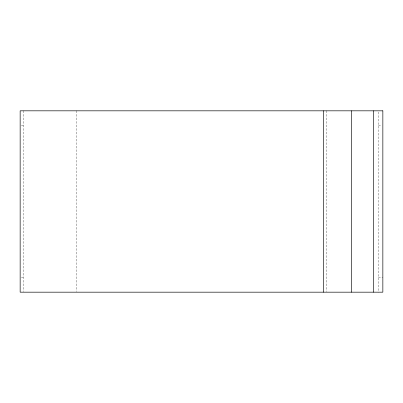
<?xml version="1.0" encoding="UTF-8"?>
<svg xmlns="http://www.w3.org/2000/svg" width="403" height="403" viewBox="0 0 403 403"><rect width="100%" height="100%" fill="white"/><g stroke="black" fill="none" stroke-linecap="round" stroke-linejoin="round"><path stroke-width="0.3" stroke-dasharray="2.02 1.51" d="M21.374 125.378L23.213 125.378M378.432 125.378L381.747 125.378M21.374 277.712L23.213 277.712M378.432 277.712L382.85 277.712M378.427 112.039L378.427 292.175M326.178 110.825L326.178 291.545M76.822 110.825L76.822 291.545M23.208 110.825L23.208 291.545"/><path stroke-width="0.6" d="M373.42 110.825L373.42 292.175M351.663 110.825L351.663 292.175M323.327 110.825L323.327 292.175M382.85 110.825L20.15 110.825L20.15 292.175L382.85 292.175L382.85 110.825"/></g></svg>
